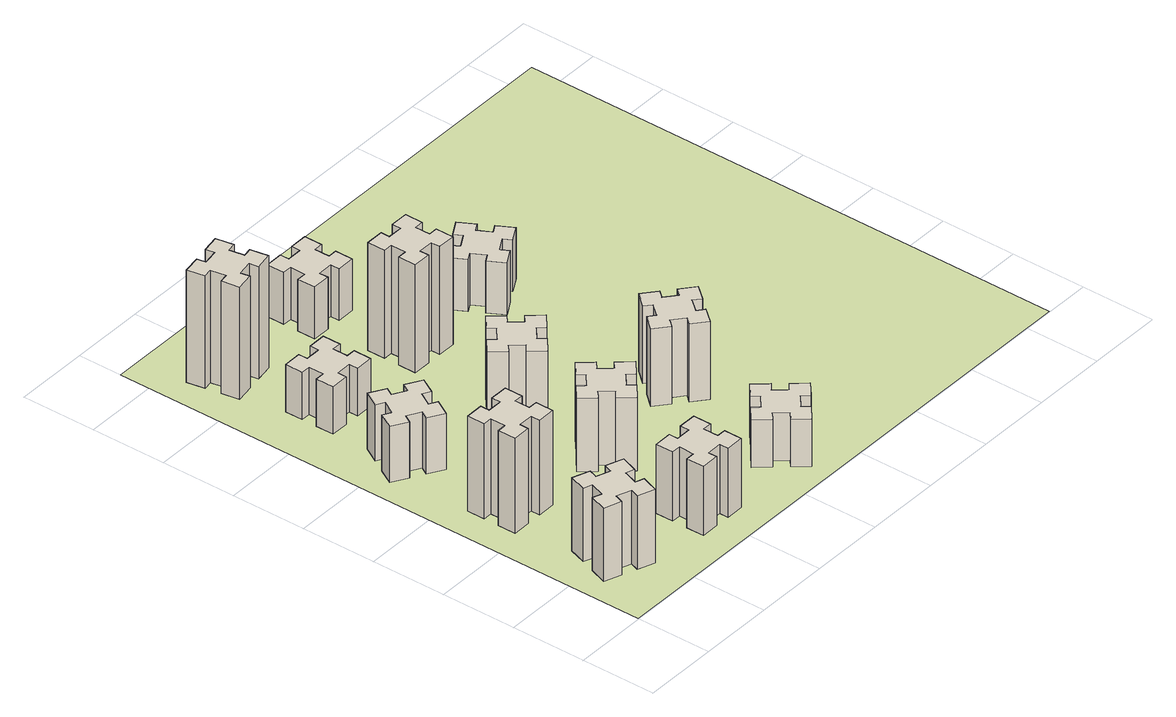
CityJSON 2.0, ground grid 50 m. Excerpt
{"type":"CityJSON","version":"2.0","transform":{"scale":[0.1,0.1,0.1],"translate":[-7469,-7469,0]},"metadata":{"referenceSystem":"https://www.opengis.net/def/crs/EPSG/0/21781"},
"CityObjects":{
"building1":{"type":"Building","attributes":{"class":"1000","function":"1000","usage":"1000","yearOfConstruction":2016,"roofType":"1000","measuredHeight":51,"storeysAboveGround":30,"storeysBelowGround":0},"geometry":[{"type":"Solid","lod":"1","boundaries":[[[[0,1,2,3,4,5,6,7,8,9,10,11,12,13,14,15,16,17,18,19]],[[17,16,20,21]],[[16,15,22,20]],[[15,14,23,22]],[[14,13,24,23]],[[13,12,25,24]],[[12,11,26,25]],[[11,10,27,26]],[[10,9,28,27]],[[9,8,29,28]],[[8,7,30,29]],[[7,6,31,30]],[[6,5,32,31]],[[5,4,33,32]],[[4,3,34,33]],[[3,2,35,34]],[[2,1,36,35]],[[1,0,37,36]],[[0,19,38,37]],[[19,18,39,38]],[[18,17,21,39]],[[24,25,26,27,28,29,30,31,32,33,34,35,36,37,38,39,21,20,22,23]]]]}]},
"building2":{"type":"Building","attributes":{"class":"1000","function":"1000","usage":"1000","yearOfConstruction":2016,"roofType":"1000","measuredHeight":66,"storeysAboveGround":30,"storeysBelowGround":0},"geometry":[{"type":"Solid","lod":"1","boundaries":[[[[40,41,42,43,44,45,46,47,48,49,50,51,52,53,54,55,56,57,58,59]],[[57,56,60,61]],[[56,55,62,60]],[[55,54,63,62]],[[54,53,64,63]],[[53,52,65,64]],[[52,51,66,65]],[[51,50,67,66]],[[50,49,68,67]],[[49,48,69,68]],[[48,47,70,69]],[[47,46,71,70]],[[46,45,72,71]],[[45,44,73,72]],[[44,43,74,73]],[[43,42,75,74]],[[42,41,76,75]],[[41,40,77,76]],[[40,59,78,77]],[[59,58,79,78]],[[58,57,61,79]],[[64,65,66,67,68,69,70,71,72,73,74,75,76,77,78,79,61,60,62,63]]]]}]},
"building3":{"type":"Building","attributes":{"class":"1000","function":"1000","usage":"1000","yearOfConstruction":2016,"roofType":"1000","measuredHeight":39,"storeysAboveGround":30,"storeysBelowGround":0},"geometry":[{"type":"Solid","lod":"1","boundaries":[[[[80,81,82,83,84,85,86,87,88,89,90,91,92,93,94,95,96,97,98,99]],[[97,96,100,101]],[[96,95,102,100]],[[95,94,103,102]],[[94,93,104,103]],[[93,92,105,104]],[[92,91,106,105]],[[91,90,107,106]],[[90,89,108,107]],[[89,88,109,108]],[[88,87,110,109]],[[87,86,111,110]],[[86,85,112,111]],[[85,84,113,112]],[[84,83,114,113]],[[83,82,115,114]],[[82,81,116,115]],[[81,80,117,116]],[[80,99,118,117]],[[99,98,119,118]],[[98,97,101,119]],[[104,105,106,107,108,109,110,111,112,113,114,115,116,117,118,119,101,100,102,103]]]]}]},
"building4":{"type":"Building","attributes":{"class":"1000","function":"1000","usage":"1000","yearOfConstruction":2016,"roofType":"1000","measuredHeight":48,"storeysAboveGround":30,"storeysBelowGround":0},"geometry":[{"type":"Solid","lod":"1","boundaries":[[[[120,121,122,123,124,125,126,127,128,129,130,131,132,133,134,135,136,137,138,139]],[[137,136,140,141]],[[136,135,142,140]],[[135,134,143,142]],[[134,133,144,143]],[[133,132,145,144]],[[132,131,146,145]],[[131,130,147,146]],[[130,129,148,147]],[[129,128,149,148]],[[128,127,150,149]],[[127,126,151,150]],[[126,125,152,151]],[[125,124,153,152]],[[124,123,154,153]],[[123,122,155,154]],[[122,121,156,155]],[[121,120,157,156]],[[120,139,158,157]],[[139,138,159,158]],[[138,137,141,159]],[[144,145,146,147,148,149,150,151,152,153,154,155,156,157,158,159,141,140,142,143]]]]}]},
"building5":{"type":"Building","attributes":{"class":"1000","function":"1000","usage":"1000","yearOfConstruction":2016,"roofType":"1000","measuredHeight":33,"storeysAboveGround":30,"storeysBelowGround":0},"geometry":[{"type":"Solid","lod":"1","boundaries":[[[[160,161,162,163,164,165,166,167,168,169,170,171,172,173,174,175,176,177,178,179]],[[177,176,180,181]],[[176,175,182,180]],[[175,174,183,182]],[[174,173,184,183]],[[173,172,185,184]],[[172,171,186,185]],[[171,170,187,186]],[[170,169,188,187]],[[169,168,189,188]],[[168,167,190,189]],[[167,166,191,190]],[[166,165,192,191]],[[165,164,193,192]],[[164,163,194,193]],[[163,162,195,194]],[[162,161,196,195]],[[161,160,197,196]],[[160,179,198,197]],[[179,178,199,198]],[[178,177,181,199]],[[184,185,186,187,188,189,190,191,192,193,194,195,196,197,198,199,181,180,182,183]]]]}]},
"building6":{"type":"Building","attributes":{"class":"1000","function":"1000","usage":"1000","yearOfConstruction":2016,"roofType":"1000","measuredHeight":78,"storeysAboveGround":30,"storeysBelowGround":0},"geometry":[{"type":"Solid","lod":"1","boundaries":[[[[200,201,202,203,204,205,206,207,208,209,210,211,212,213,214,215,216,217,218,219]],[[217,216,220,221]],[[216,215,222,220]],[[215,214,223,222]],[[214,213,224,223]],[[213,212,225,224]],[[212,211,226,225]],[[211,210,227,226]],[[210,209,228,227]],[[209,208,229,228]],[[208,207,230,229]],[[207,206,231,230]],[[206,205,232,231]],[[205,204,233,232]],[[204,203,234,233]],[[203,202,235,234]],[[202,201,236,235]],[[201,200,237,236]],[[200,219,238,237]],[[219,218,239,238]],[[218,217,221,239]],[[224,225,226,227,228,229,230,231,232,233,234,235,236,237,238,239,221,220,222,223]]]]}]},
"building7":{"type":"Building","attributes":{"class":"1000","function":"1000","usage":"1000","yearOfConstruction":2016,"roofType":"1000","measuredHeight":51,"storeysAboveGround":30,"storeysBelowGround":0},"geometry":[{"type":"Solid","lod":"1","boundaries":[[[[240,241,242,243,244,245,246,247,248,249,250,251,252,253,254,255,256,257,258,259]],[[257,256,260,261]],[[256,255,262,260]],[[255,254,263,262]],[[254,253,264,263]],[[253,252,265,264]],[[252,251,266,265]],[[251,250,267,266]],[[250,249,268,267]],[[249,248,269,268]],[[248,247,270,269]],[[247,246,271,270]],[[246,245,272,271]],[[245,244,273,272]],[[244,243,274,273]],[[243,242,275,274]],[[242,241,276,275]],[[241,240,277,276]],[[240,259,278,277]],[[259,258,279,278]],[[258,257,261,279]],[[264,265,266,267,268,269,270,271,272,273,274,275,276,277,278,279,261,260,262,263]]]]}]},
"building8":{"type":"Building","attributes":{"class":"1000","function":"1000","usage":"1000","yearOfConstruction":2016,"roofType":"1000","measuredHeight":54,"storeysAboveGround":30,"storeysBelowGround":0},"geometry":[{"type":"Solid","lod":"1","boundaries":[[[[280,281,282,283,284,285,286,287,288,289,290,291,292,293,294,295,296,297,298,299]],[[297,296,300,301]],[[296,295,302,300]],[[295,294,303,302]],[[294,293,304,303]],[[293,292,305,304]],[[292,291,306,305]],[[291,290,307,306]],[[290,289,308,307]],[[289,288,309,308]],[[288,287,310,309]],[[287,286,311,310]],[[286,285,312,311]],[[285,284,313,312]],[[284,283,314,313]],[[283,282,315,314]],[[282,281,316,315]],[[281,280,317,316]],[[280,299,318,317]],[[299,298,319,318]],[[298,297,301,319]],[[304,305,306,307,308,309,310,311,312,313,314,315,316,317,318,319,301,300,302,303]]]]}]},
"building9":{"type":"Building","attributes":{"class":"1000","function":"1000","usage":"1000","yearOfConstruction":2016,"roofType":"1000","measuredHeight":33,"storeysAboveGround":30,"storeysBelowGround":0},"geometry":[{"type":"Solid","lod":"1","boundaries":[[[[320,321,322,323,324,325,326,327,328,329,330,331,332,333,334,335,336,337,338,339]],[[337,336,340,341]],[[336,335,342,340]],[[335,334,343,342]],[[334,333,344,343]],[[333,332,345,344]],[[332,331,346,345]],[[331,330,347,346]],[[330,329,348,347]],[[329,328,349,348]],[[328,327,350,349]],[[327,326,351,350]],[[326,325,352,351]],[[325,324,353,352]],[[324,323,354,353]],[[323,322,355,354]],[[322,321,356,355]],[[321,320,357,356]],[[320,339,358,357]],[[339,338,359,358]],[[338,337,341,359]],[[344,345,346,347,348,349,350,351,352,353,354,355,356,357,358,359,341,340,342,343]]]]}]},
"building10":{"type":"Building","attributes":{"class":"1000","function":"1000","usage":"1000","yearOfConstruction":2016,"roofType":"1000","measuredHeight":75,"storeysAboveGround":30,"storeysBelowGround":0},"geometry":[{"type":"Solid","lod":"1","boundaries":[[[[360,361,362,363,364,365,366,367,368,369,370,371,372,373,374,375,376,377,378,379]],[[377,376,380,381]],[[376,375,382,380]],[[375,374,383,382]],[[374,373,384,383]],[[373,372,385,384]],[[372,371,386,385]],[[371,370,387,386]],[[370,369,388,387]],[[369,368,389,388]],[[368,367,390,389]],[[367,366,391,390]],[[366,365,392,391]],[[365,364,393,392]],[[364,363,394,393]],[[363,362,395,394]],[[362,361,396,395]],[[361,360,397,396]],[[360,379,398,397]],[[379,378,399,398]],[[378,377,381,399]],[[384,385,386,387,388,389,390,391,392,393,394,395,396,397,398,399,381,380,382,383]]]]}]},
"building11":{"type":"Building","attributes":{"class":"1000","function":"1000","usage":"1000","yearOfConstruction":2016,"roofType":"1000","measuredHeight":36,"storeysAboveGround":30,"storeysBelowGround":0},"geometry":[{"type":"Solid","lod":"1","boundaries":[[[[400,401,402,403,404,405,406,407,408,409,410,411,412,413,414,415,416,417,418,419]],[[417,416,420,421]],[[416,415,422,420]],[[415,414,423,422]],[[414,413,424,423]],[[413,412,425,424]],[[412,411,426,425]],[[411,410,427,426]],[[410,409,428,427]],[[409,408,429,428]],[[408,407,430,429]],[[407,406,431,430]],[[406,405,432,431]],[[405,404,433,432]],[[404,403,434,433]],[[403,402,435,434]],[[402,401,436,435]],[[401,400,437,436]],[[400,419,438,437]],[[419,418,439,438]],[[418,417,421,439]],[[424,425,426,427,428,429,430,431,432,433,434,435,436,437,438,439,421,420,422,423]]]]}]},
"building12":{"type":"Building","attributes":{"class":"1000","function":"1000","usage":"1000","yearOfConstruction":2016,"roofType":"1000","measuredHeight":54,"storeysAboveGround":30,"storeysBelowGround":0},"geometry":[{"type":"Solid","lod":"1","boundaries":[[[[440,441,442,443,444,445,446,447,448,449,450,451,452,453,454,455,456,457,458,459]],[[457,456,460,461]],[[456,455,462,460]],[[455,454,463,462]],[[454,453,464,463]],[[453,452,465,464]],[[452,451,466,465]],[[451,450,467,466]],[[450,449,468,467]],[[449,448,469,468]],[[448,447,470,469]],[[447,446,471,470]],[[446,445,472,471]],[[445,444,473,472]],[[444,443,474,473]],[[443,442,475,474]],[[442,441,476,475]],[[441,440,477,476]],[[440,459,478,477]],[[459,458,479,478]],[[458,457,461,479]],[[464,465,466,467,468,469,470,471,472,473,474,475,476,477,478,479,461,460,462,463]]]]}]},
"building13":{"type":"Building","attributes":{"class":"1000","function":"1000","usage":"1000","yearOfConstruction":2016,"roofType":"1000","measuredHeight":36,"storeysAboveGround":30,"storeysBelowGround":0},"geometry":[{"type":"Solid","lod":"1","boundaries":[[[[480,481,482,483,484,485,486,487,488,489,490,491,492,493,494,495,496,497,498,499]],[[497,496,500,501]],[[496,495,502,500]],[[495,494,503,502]],[[494,493,504,503]],[[493,492,505,504]],[[492,491,506,505]],[[491,490,507,506]],[[490,489,508,507]],[[489,488,509,508]],[[488,487,510,509]],[[487,486,511,510]],[[486,485,512,511]],[[485,484,513,512]],[[484,483,514,513]],[[483,482,515,514]],[[482,481,516,515]],[[481,480,517,516]],[[480,499,518,517]],[[499,498,519,518]],[[498,497,501,519]],[[504,505,506,507,508,509,510,511,512,513,514,515,516,517,518,519,501,500,502,503]]]]}]},
"landuse1":{"type":"LandUse","attributes":{"name":"plot1","function":"1010"},"geometry":[{"type":"MultiSurface","lod":"1","boundaries":[[[520,521,522,523]]]}]}
},
"vertices":[
[462,391,0],[496,485,0],[552,464,0],[593,577,0],[480,618,0],[460,562,0],[366,596,0],[387,652,0],[274,693,0],[233,580,0],[289,560,0],[255,466,0],[199,487,0],[157,374,0],[270,333,0],[291,389,0],[385,355,0],[364,299,0],[477,257,0],[518,370,0],[385,355,510],[364,299,510],[291,389,510],[270,333,510],[157,374,510],[199,487,510],[255,466,510],[289,560,510],[233,580,510],[274,693,510],[387,652,510],[366,596,510],[460,562,510],[480,618,510],[593,577,510],[552,464,510],[496,485,510],[462,391,510],[518,370,510],[477,257,510],
[325,1105,0],[425,1105,0],[425,1045,0],[545,1045,0],[545,1165,0],[485,1165,0],[485,1265,0],[545,1265,0],[545,1385,0],[425,1385,0],[425,1325,0],[325,1325,0],[325,1385,0],[205,1385,0],[205,1265,0],[265,1265,0],[265,1165,0],[205,1165,0],[205,1045,0],[325,1045,0],[265,1165,660],[205,1165,660],[265,1265,660],[205,1265,660],[205,1385,660],[325,1385,660],[325,1325,660],[425,1325,660],[425,1385,660],[545,1385,660],[545,1265,660],[485,1265,660],[485,1165,660],[545,1165,660],[545,1045,660],[425,1045,660],[425,1105,660],[325,1105,660],[325,1045,660],[205,1045,660],
[474,2026,0],[387,2076,0],[417,2128,0],[313,2188,0],[253,2084,0],[305,2054,0],[255,1967,0],[203,1997,0],[143,1893,0],[247,1833,0],[277,1885,0],[364,1835,0],[334,1783,0],[438,1723,0],[498,1827,0],[446,1857,0],[496,1944,0],[548,1914,0],[608,2018,0],[504,2078,0],[496,1944,390],[548,1914,390],[446,1857,390],[498,1827,390],[438,1723,390],[334,1783,390],[364,1835,390],[277,1885,390],[247,1833,390],[143,1893,390],[203,1997,390],[255,1967,390],[305,2054,390],[253,2084,390],[313,2188,390],[417,2128,390],[387,2076,390],[474,2026,390],[504,2078,390],[608,2018,390],
[1065,485,0],[965,485,0],[965,545,0],[845,545,0],[845,425,0],[905,425,0],[905,325,0],[845,325,0],[845,205,0],[965,205,0],[965,265,0],[1065,265,0],[1065,205,0],[1185,205,0],[1185,325,0],[1125,325,0],[1125,425,0],[1185,425,0],[1185,545,0],[1065,545,0],[1125,425,480],[1185,425,480],[1125,325,480],[1185,325,480],[1185,205,480],[1065,205,480],[1065,265,480],[965,265,480],[965,205,480],[845,205,480],[845,325,480],[905,325,480],[905,425,480],[845,425,480],[845,545,480],[965,545,480],[965,485,480],[1065,485,480],[1065,545,480],[1185,545,480],
[425,2485,0],[525,2485,0],[525,2425,0],[645,2425,0],[645,2545,0],[585,2545,0],[585,2645,0],[645,2645,0],[645,2765,0],[525,2765,0],[525,2705,0],[425,2705,0],[425,2765,0],[305,2765,0],[305,2645,0],[365,2645,0],[365,2545,0],[305,2545,0],[305,2425,0],[425,2425,0],[365,2545,330],[305,2545,330],[365,2645,330],[305,2645,330],[305,2765,330],[425,2765,330],[425,2705,330],[525,2705,330],[525,2765,330],[645,2765,330],[645,2645,330],[585,2645,330],[585,2545,330],[645,2545,330],[645,2425,330],[525,2425,330],[525,2485,330],[425,2485,330],[425,2425,330],[305,2425,330],
[492,3205,0],[475,3304,0],[534,3314,0],[513,3432,0],[395,3411,0],[405,3352,0],[307,3335,0],[297,3394,0],[178,3373,0],[199,3255,0],[258,3265,0],[276,3167,0],[217,3157,0],[237,3038,0],[356,3059,0],[345,3118,0],[444,3136,0],[454,3077,0],[572,3097,0],[551,3216,0],[444,3136,780],[454,3077,780],[345,3118,780],[356,3059,780],[237,3038,780],[217,3157,780],[276,3167,780],[258,3265,780],[199,3255,780],[178,3373,780],[297,3394,780],[307,3335,780],[405,3352,780],[395,3411,780],[513,3432,780],[534,3314,780],[475,3304,780],[492,3205,780],[551,3216,780],[572,3097,780],
[1083,1232,0],[1006,1167,0],[968,1213,0],[876,1136,0],[953,1044,0],[999,1083,0],[1063,1006,0],[1017,968,0],[1094,876,0],[1186,953,0],[1148,999,0],[1224,1063,0],[1263,1017,0],[1355,1094,0],[1278,1186,0],[1232,1148,0],[1167,1224,0],[1213,1263,0],[1136,1355,0],[1044,1278,0],[1167,1224,510],[1213,1263,510],[1232,1148,510],[1278,1186,510],[1355,1094,510],[1263,1017,510],[1224,1063,510],[1148,999,510],[1186,953,510],[1094,876,510],[1017,968,510],[1063,1006,510],[999,1083,510],[953,1044,510],[876,1136,510],[968,1213,510],[1006,1167,510],[1083,1232,510],[1044,1278,510],[1136,1355,510],
[1232,1788,0],[1167,1864,0],[1213,1903,0],[1136,1995,0],[1044,1918,0],[1083,1872,0],[1006,1807,0],[968,1853,0],[876,1776,0],[953,1684,0],[999,1723,0],[1063,1646,0],[1017,1608,0],[1094,1516,0],[1186,1593,0],[1148,1639,0],[1224,1703,0],[1263,1657,0],[1355,1734,0],[1278,1826,0],[1224,1703,540],[1263,1657,540],[1148,1639,540],[1186,1593,540],[1094,1516,540],[1017,1608,540],[1063,1646,540],[999,1723,540],[953,1684,540],[876,1776,540],[968,1853,540],[1006,1807,540],[1083,1872,540],[1044,1918,540],[1136,1995,540],[1213,1903,540],[1167,1864,540],[1232,1788,540],[1278,1826,540],[1355,1734,540],
[1723,492,0],[1646,427,0],[1608,473,0],[1516,396,0],[1593,304,0],[1639,343,0],[1703,266,0],[1657,228,0],[1734,136,0],[1826,213,0],[1788,259,0],[1864,323,0],[1903,277,0],[1995,354,0],[1918,446,0],[1872,408,0],[1807,484,0],[1853,523,0],[1776,615,0],[1684,538,0],[1807,484,330],[1853,523,330],[1872,408,330],[1918,446,330],[1995,354,330],[1903,277,330],[1864,323,330],[1788,259,330],[1826,213,330],[1734,136,330],[1657,228,330],[1703,266,330],[1639,343,330],[1593,304,330],[1516,396,330],[1608,473,330],[1646,427,330],[1723,492,330],[1684,538,330],[1776,615,330],
[1325,2545,0],[1325,2645,0],[1385,2645,0],[1385,2765,0],[1265,2765,0],[1265,2705,0],[1165,2705,0],[1165,2765,0],[1045,2765,0],[1045,2645,0],[1105,2645,0],[1105,2545,0],[1045,2545,0],[1045,2425,0],[1165,2425,0],[1165,2485,0],[1265,2485,0],[1265,2425,0],[1385,2425,0],[1385,2545,0],[1265,2485,750],[1265,2425,750],[1165,2485,750],[1165,2425,750],[1045,2425,750],[1045,2545,750],[1105,2545,750],[1105,2645,750],[1045,2645,750],[1045,2765,750],[1165,2765,750],[1165,2705,750],[1265,2705,750],[1265,2765,750],[1385,2765,750],[1385,2645,750],[1325,2645,750],[1325,2545,750],[1385,2545,750],[1385,2425,750],
[1225,3185,0],[1225,3285,0],[1285,3285,0],[1285,3405,0],[1165,3405,0],[1165,3345,0],[1065,3345,0],[1065,3405,0],[945,3405,0],[945,3285,0],[1005,3285,0],[1005,3185,0],[945,3185,0],[945,3065,0],[1065,3065,0],[1065,3125,0],[1165,3125,0],[1165,3065,0],[1285,3065,0],[1285,3185,0],[1165,3125,360],[1165,3065,360],[1065,3125,360],[1065,3065,360],[945,3065,360],[945,3185,360],[1005,3185,360],[1005,3285,360],[945,3285,360],[945,3405,360],[1065,3405,360],[1065,3345,360],[1165,3345,360],[1165,3405,360],[1285,3405,360],[1285,3285,360],[1225,3285,360],[1225,3185,360],[1285,3185,360],[1285,3065,360],
[1907,1106,0],[1972,1183,0],[2018,1144,0],[2095,1236,0],[2003,1313,0],[1964,1267,0],[1888,1332,0],[1926,1378,0],[1834,1455,0],[1757,1363,0],[1803,1324,0],[1739,1248,0],[1693,1286,0],[1616,1194,0],[1708,1117,0],[1746,1163,0],[1823,1099,0],[1784,1053,0],[1876,976,0],[1953,1068,0],[1823,1099,540],[1784,1053,540],[1746,1163,540],[1708,1117,540],[1616,1194,540],[1693,1286,540],[1739,1248,540],[1803,1324,540],[1757,1363,540],[1834,1455,540],[1926,1378,540],[1888,1332,540],[1964,1267,540],[2003,1313,540],[2095,1236,540],[2018,1144,540],[1972,1183,540],[1907,1106,540],[1953,1068,540],[1876,976,540],
[1976,2607,0],[1926,2694,0],[1978,2724,0],[1918,2828,0],[1814,2768,0],[1844,2716,0],[1757,2666,0],[1727,2718,0],[1623,2658,0],[1683,2554,0],[1735,2584,0],[1785,2497,0],[1733,2467,0],[1793,2363,0],[1897,2423,0],[1867,2475,0],[1954,2525,0],[1984,2473,0],[2088,2533,0],[2028,2637,0],[1954,2525,360],[1984,2473,360],[1867,2475,360],[1897,2423,360],[1793,2363,360],[1733,2467,360],[1785,2497,360],[1735,2584,360],[1683,2554,360],[1623,2658,360],[1727,2718,360],[1757,2666,360],[1844,2716,360],[1814,2768,360],[1918,2828,360],[1978,2724,360],[1926,2694,360],[1976,2607,360],[2028,2637,360],[2088,2533,360],
[5,3705,0],[3705,3705,0],[3705,5,0],[5,5,0]
]}
